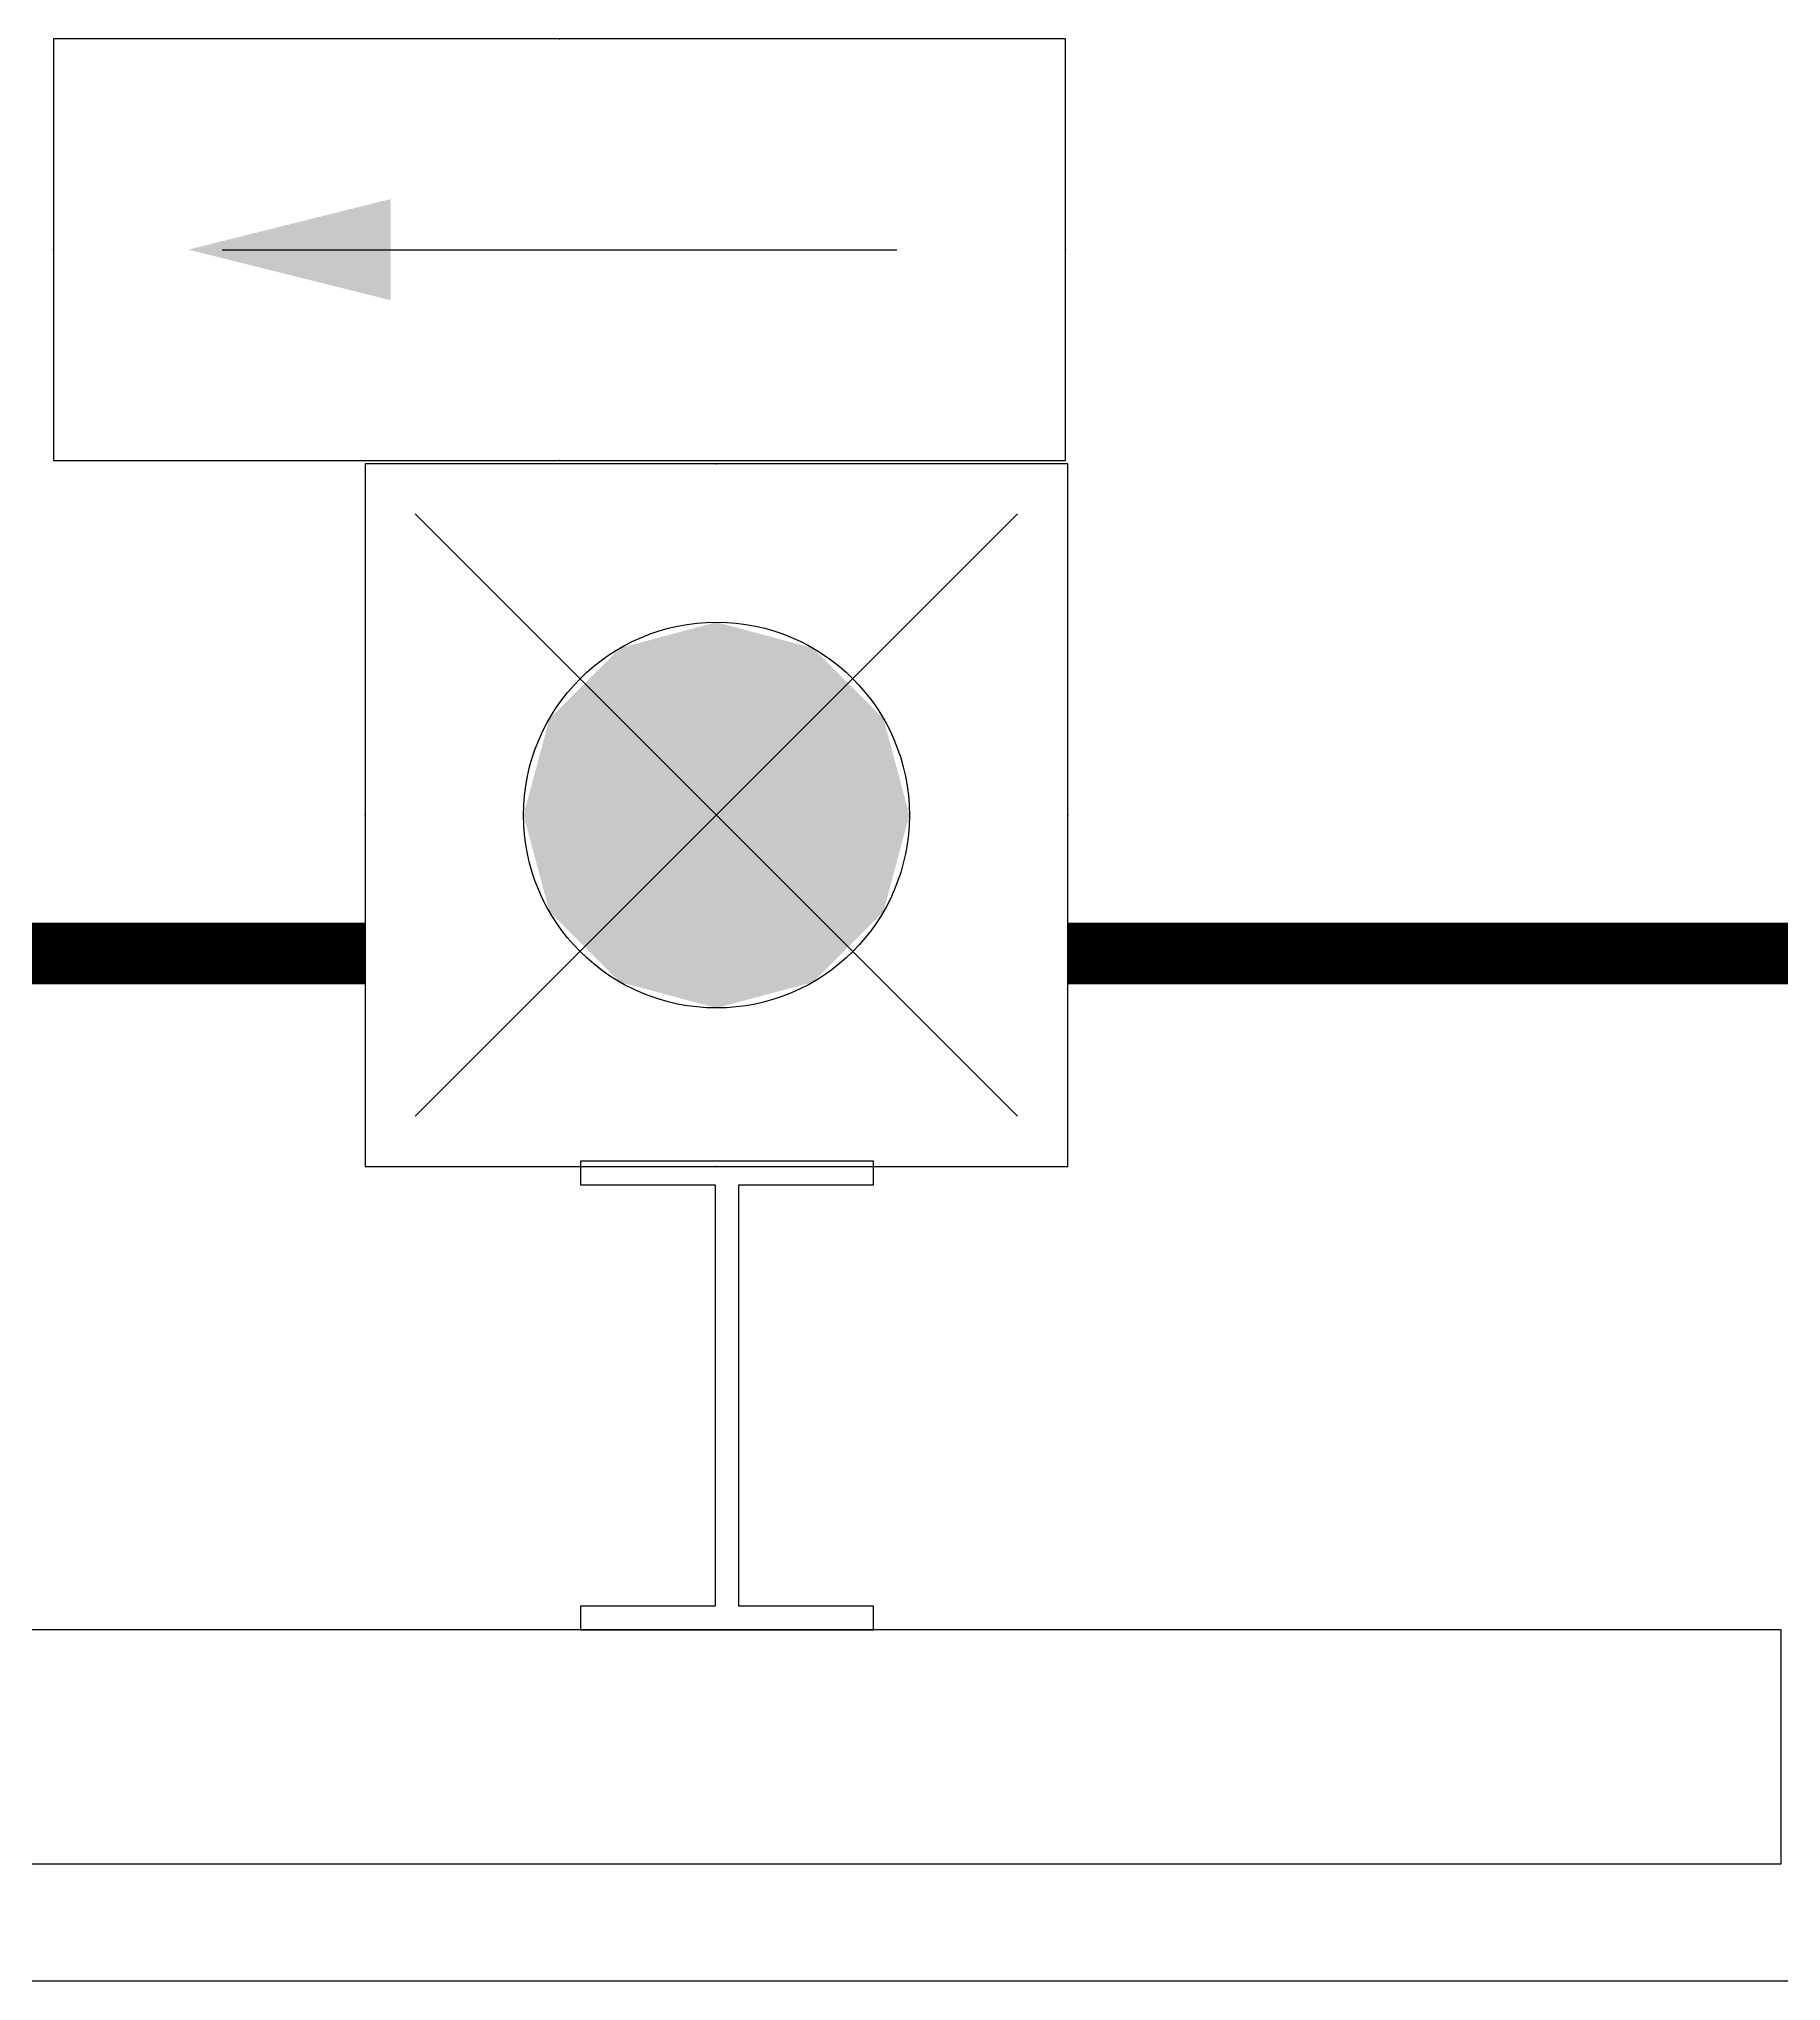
# Model space of a CAD drawing. Extents: x 12152 to 491505, y 111028 to 412681.
# Drawn here: x 169710 to 171197, y 188294 to 189953 of the extents above; entities that cross this region are included whole.
import ezdxf
from ezdxf.enums import TextEntityAlignment as Align

# ---------------------------------------------------------------- set-up
doc = ezdxf.new("R2010")
doc.units = 0
doc.header["$LTSCALE"] = 1000
doc.header["$MEASUREMENT"] = 0
doc.linetypes.add('DASH', pattern=[0.35, 0.25, -0.1])
for name, color, linetype in [('COLUMN', 9, 'Continuous'), ('EQUIP-照明', 3, 'Continuous'), ('TEL_TEXT', 7, 'Continuous'), ('WALL', 11, 'Continuous'), ('WIRE-应急', 4, 'DASH'), ('图框(锁住)', 7, 'Continuous')]:
    doc.layers.add(name, color=color, linetype=linetype)
doc.styles.add('_TEL_DIM', font='SIMPLEX', dxfattribs={"width": 0.8, "height": 3.5, "bigfont": 'HZTXT'})
doc.styles.get("Standard").update_dxf_attribs({"font": 'gbenor.shx', "bigfont": 'gbcbig.shx'})

# ---------------------------------------------------------------- blocks, each defined once
blk = doc.blocks.new('$equip$00001167')
for p, q in [((-0.4286, 0.4286), (0.4286, -0.4286)), ((-0.4286, -0.4286), (0.4286, 0.4286))]:
    blk.add_line(p, q)
blk.add_lwpolyline([(-0.5, 0.5), (-0.5, -0.5), (0.5, -0.5), (0.5, 0.5)], close=True)
blk.add_circle((0, 0), 0.2745)
for p in [(0, 0.5), (-0.5, 0), (0.5, 0), (0, -0.5)]:
    blk.add_point(p)
for points in [[(0, 0.2745), (0, 0.2745), (-0.1373, 0.2377), (0.1373, 0.2377)], [(-0.1373, 0.2377), (0.1373, 0.2377), (-0.2377, 0.1373), (0.2377, 0.1373)], [(-0.2377, 0.1373), (0.2377, 0.1373), (-0.2745, 0), (0.2745, 0)], [(-0.2377, -0.1373), (0.2377, -0.1373), (-0.2745, 0), (0.2745, 0)], [(-0.1373, -0.2377), (0.1373, -0.2377), (-0.2377, -0.1373), (0.2377, -0.1373)], [(0, -0.2745), (0, -0.2745), (-0.1373, -0.2377), (0.1373, -0.2377)]]:
    blk.add_solid(points)
at = {"flags": 9}
blk.add_attdef('A', (0, 0), '', height=0.00002, dxfattribs=at)
blk = doc.blocks.new('$equip$00001686')
for p, q in [((0.72, 0.6), (-0.72, 0.6)), ((-0.72, 0.6), (-0.72, 0)), ((0.72, 0), (0.72, 0.6)), ((-0.72, 0), (0.72, 0))]:
    blk.add_line(p, q)
at = {"color": 7}
blk.add_line((-0.48, 0.3), (0.48, 0.3), dxfattribs=at)
for p in [(0, 0.6), (-0.72, 0.3), (0.72, 0.3), (0, 0)]:
    blk.add_point(p)
blk.add_solid([(-0.24, 0.228), (-0.528, 0.3), (-0.24, 0.372)])
at = {"layer": 'TEL_TEXT', "style": '_TEL_DIM', "flags": 1}
blk.add_attdef('A', text='', height=0.00002, dxfattribs=at).set_placement((0, 0), align=Align.MIDDLE_CENTER)

msp = doc.modelspace()

# ---------------------------------------------------------------- linework, layer by layer
at = {"layer": 'COLUMN', "color": 6}
msp.add_lwpolyline([(170422.1, 188974.2), (170422.1, 188994.2), (170172.1, 188994.2), (170172.1, 188974.2), (170287.1, 188974.2), (170287.1, 188614.2), (170172.1, 188614.2), (170172.1, 188594.2), (170422.1, 188594.2), (170422.1, 188614.2), (170307.1, 188614.2), (170307.1, 188974.2)], close=True, dxfattribs=at)
at = {"layer": 'WALL', "color": 0}
for p, q in [((171197.1, 188594.2), (168947.1, 188594.2)), ((171197.1, 188394.2), (171197.1, 188594.2)), ((168947.1, 188394.2), (171197.1, 188394.2))]:
    msp.add_line(p, q, dxfattribs=at)
at = {"layer": 'WIRE-应急', "linetype": 'DASH', "const_width": 52.5}
for points in [[(168285, 189171.6), (169988.1, 189171.6)], [(170588.1, 189171.6), (177074.3, 189171.6)]]:
    msp.add_lwpolyline(points, dxfattribs=at)
at = {"layer": '图框(锁住)', "color": 0}
msp.add_lwpolyline([(200447.1, 188294.2), (168947.1, 188294.2)], dxfattribs=at)

# ---------------------------------------------------------------- block references
at = {"layer": 'EQUIP-照明'}
ref = msp.add_blockref('$equip$00001686', (170154, 189592.6), dxfattribs=dict(at, xscale=600, yscale=600, zscale=600))
ref.add_attrib('A', '单向疏散指示灯', dxfattribs={"layer": 'TEL_TEXT', "height": 0.012, "style": '_TEL_DIM'}).set_placement((170154, 189592.6), align=Align.MIDDLE_CENTER)
ref = msp.add_blockref('$equip$00001167', (170288.1, 189289.8), dxfattribs=dict(at, xscale=600, yscale=600, zscale=600, rotation=270))
ref.add_attrib('A', '自带电源事故照明灯', (170288.1, 189289.8), dxfattribs={"layer": '0', "height": 0.012, "flags": 8})

doc.saveas('drawing.dxf')
